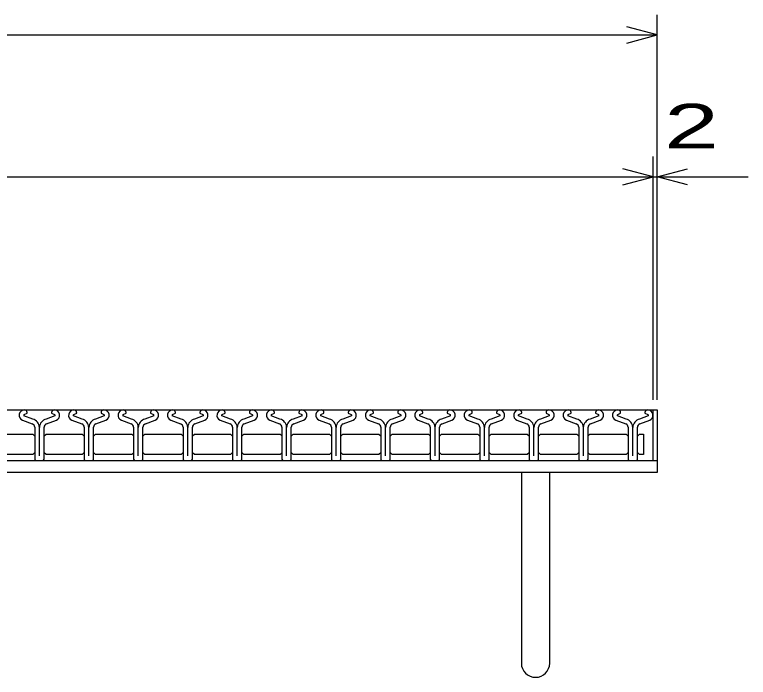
# Model space of a CAD drawing. Units: millimetres, scale not verified. Extents: x -1820 to 1731, y -1282 to 1054.
# Drawn here: x -738 to -376, y -719 to -392 of the extents above; entities that cross this region are included whole.
import ezdxf
from ezdxf.enums import TextEntityAlignment as Align

# ---------------------------------------------------------------- set-up
doc = ezdxf.new("R2010")
doc.units = ezdxf.units.MM
doc.header["$LTSCALE"] = 10
for name, color, linetype, lineweight in [('16', 3, 'Continuous', 25), ('19', 6, 'Continuous', 25), ('22', 2, 'Continuous', 25)]:
    doc.layers.add(name, color=color, linetype=linetype, lineweight=lineweight)
doc.styles.add('ベクトル', font='')
doc.styles.get('ベクトル').set_extended_font_data('ベクトル')

msp = doc.modelspace()

# ---------------------------------------------------------------- linework, layer by layer
at = {"layer": '16'}
for p, q in [((-1419, -587), (-423, -587)), ((-729.1, -591.53), (-733.42, -590.01)), ((-733.26, -589.31), (-731.82, -588.61)), ((-731.82, -588.61), (-731.82, -588.38)), ((-718.2, -590.01), (-722.52, -591.53)), ((-719.8, -588.38), (-719.8, -588.61)), ((-719.8, -588.61), (-718.36, -589.31)), ((-704.7, -591.53), (-709.02, -590.01)), ((-708.86, -589.31), (-707.42, -588.61)), ((-707.42, -588.61), (-707.42, -588.38)), ((-693.8, -590.01), (-698.12, -591.53)), ((-695.4, -588.38), (-695.4, -588.61)), ((-695.4, -588.61), (-693.96, -589.31)), ((-680.3, -591.53), (-684.62, -590.01)), ((-684.46, -589.31), (-683.02, -588.61)), ((-683.02, -588.61), (-683.02, -588.38)), ((-669.4, -590.01), (-673.72, -591.53)), ((-671, -588.38), (-671, -588.61)), ((-671, -588.61), (-669.56, -589.31)), ((-655.9, -591.53), (-660.22, -590.01)), ((-660.06, -589.31), (-658.62, -588.61)), ((-658.62, -588.61), (-658.62, -588.38)), ((-645, -590.01), (-649.32, -591.53)), ((-646.6, -588.38), (-646.6, -588.61)), ((-646.6, -588.61), (-645.16, -589.31)), ((-631.5, -591.53), (-635.82, -590.01)), ((-635.66, -589.31), (-634.22, -588.61)), ((-634.22, -588.61), (-634.22, -588.38)), ((-620.6, -590.01), (-624.92, -591.53)), ((-622.2, -588.38), (-622.2, -588.61)), ((-622.2, -588.61), (-620.76, -589.31)), ((-607.1, -591.53), (-611.42, -590.01)), ((-611.26, -589.31), (-609.82, -588.61)), ((-609.82, -588.61), (-609.82, -588.38)), ((-596.2, -590.01), (-600.52, -591.53)), ((-597.8, -588.38), (-597.8, -588.61)), ((-597.8, -588.61), (-596.36, -589.31)), ((-582.7, -591.53), (-587.02, -590.01)), ((-586.86, -589.31), (-585.42, -588.61)), ((-585.42, -588.61), (-585.42, -588.38)), ((-571.8, -590.01), (-576.12, -591.53)), ((-573.4, -588.38), (-573.4, -588.61)), ((-573.4, -588.61), (-571.96, -589.31)), ((-558.3, -591.53), (-562.62, -590.01)), ((-562.46, -589.31), (-561.02, -588.61)), ((-561.02, -588.61), (-561.02, -588.38)), ((-547.4, -590.01), (-551.72, -591.53)), ((-549, -588.38), (-549, -588.61)), ((-549, -588.61), (-547.56, -589.31)), ((-533.9, -591.53), (-538.22, -590.01)), ((-538.06, -589.31), (-536.62, -588.61)), ((-536.62, -588.61), (-536.62, -588.38)), ((-523, -590.01), (-527.32, -591.53)), ((-524.6, -588.38), (-524.6, -588.61)), ((-524.6, -588.61), (-523.16, -589.31)), ((-509.5, -591.53), (-513.82, -590.01)), ((-513.66, -589.31), (-512.22, -588.61)), ((-512.22, -588.61), (-512.22, -588.38)), ((-498.6, -590.01), (-502.92, -591.53)), ((-500.2, -588.38), (-500.2, -588.61)), ((-500.2, -588.61), (-498.76, -589.31)), ((-485.1, -591.53), (-489.42, -590.01)), ((-489.26, -589.31), (-487.82, -588.61)), ((-487.82, -588.61), (-487.82, -588.38)), ((-474.2, -590.01), (-478.52, -591.53)), ((-475.8, -588.38), (-475.8, -588.61)), ((-475.8, -588.61), (-474.36, -589.31)), ((-460.7, -591.53), (-465.02, -590.01)), ((-464.86, -589.31), (-463.42, -588.61)), ((-463.42, -588.61), (-463.42, -588.38)), ((-449.8, -590.01), (-454.12, -591.53)), ((-451.4, -588.38), (-451.4, -588.61)), ((-451.4, -588.61), (-449.96, -589.31)), ((-436.3, -591.53), (-440.62, -590.01)), ((-440.46, -589.31), (-439.02, -588.61)), ((-439.02, -588.61), (-439.02, -588.38)), ((-425.4, -590.01), (-429.72, -591.53)), ((-427, -588.38), (-427, -588.61)), ((-427, -588.61), (-425.56, -589.31)), ((-423, -612), (-423, -587)), ((-734.18, -592.18), (-729.31, -593.89)), ((-722.31, -593.89), (-717.44, -592.18)), ((-709.78, -592.18), (-704.91, -593.89)), ((-697.91, -593.89), (-693.04, -592.18)), ((-685.38, -592.18), (-680.51, -593.89)), ((-673.51, -593.89), (-668.64, -592.18)), ((-660.98, -592.18), (-656.11, -593.89)), ((-649.11, -593.89), (-644.24, -592.18)), ((-636.58, -592.18), (-631.71, -593.89)), ((-624.71, -593.89), (-619.84, -592.18)), ((-612.18, -592.18), (-607.31, -593.89)), ((-600.31, -593.89), (-595.44, -592.18)), ((-587.78, -592.18), (-582.91, -593.89)), ((-575.91, -593.89), (-571.04, -592.18)), ((-563.38, -592.18), (-558.51, -593.89)), ((-551.51, -593.89), (-546.64, -592.18)), ((-538.98, -592.18), (-534.11, -593.89)), ((-527.11, -593.89), (-522.24, -592.18)), ((-514.58, -592.18), (-509.71, -593.89)), ((-502.71, -593.89), (-497.84, -592.18)), ((-490.18, -592.18), (-485.31, -593.89)), ((-478.31, -593.89), (-473.44, -592.18)), ((-465.78, -592.18), (-460.91, -593.89)), ((-453.91, -593.89), (-449.04, -592.18)), ((-441.38, -592.18), (-436.51, -593.89)), ((-429.51, -593.89), (-424.64, -592.18)), ((-728.11, -595.59), (-728.11, -611.31)), ((-725.8, -609.71), (-725.8, -595.64)), ((-723.51, -611.31), (-723.51, -595.59)), ((-703.71, -595.59), (-703.71, -611.31)), ((-701.4, -609.71), (-701.4, -595.64)), ((-699.11, -611.31), (-699.11, -595.59)), ((-679.31, -595.59), (-679.31, -611.31)), ((-677, -609.71), (-677, -595.64)), ((-674.71, -611.31), (-674.71, -595.59)), ((-654.91, -595.59), (-654.91, -611.31)), ((-652.6, -609.71), (-652.6, -595.64)), ((-650.31, -611.31), (-650.31, -595.59)), ((-630.51, -595.59), (-630.51, -611.31)), ((-628.2, -609.71), (-628.2, -595.64)), ((-625.91, -611.31), (-625.91, -595.59)), ((-606.11, -595.59), (-606.11, -611.31)), ((-603.8, -609.71), (-603.8, -595.64)), ((-601.51, -611.31), (-601.51, -595.59)), ((-581.71, -595.59), (-581.71, -611.31)), ((-579.4, -609.71), (-579.4, -595.64)), ((-577.11, -611.31), (-577.11, -595.59)), ((-557.31, -595.59), (-557.31, -611.31)), ((-555, -609.71), (-555, -595.64)), ((-552.71, -611.31), (-552.71, -595.59)), ((-532.91, -595.59), (-532.91, -611.31)), ((-530.6, -609.71), (-530.6, -595.64)), ((-528.31, -611.31), (-528.31, -595.59)), ((-508.51, -595.59), (-508.51, -611.31)), ((-506.2, -609.71), (-506.2, -595.64)), ((-503.91, -611.31), (-503.91, -595.59)), ((-484.11, -595.59), (-484.11, -611.31)), ((-481.8, -609.71), (-481.8, -595.64)), ((-479.51, -611.31), (-479.51, -595.59)), ((-459.71, -595.59), (-459.71, -611.31)), ((-457.4, -609.71), (-457.4, -595.64)), ((-455.11, -611.31), (-455.11, -595.59)), ((-435.31, -595.59), (-435.31, -611.31)), ((-433, -609.71), (-433, -595.64)), ((-430.71, -611.31), (-430.71, -595.59)), ((-746.95, -599), (-729.05, -599)), ((-729.05, -599), (-728.05, -600)), ((-723.55, -600), (-722.55, -599)), ((-722.55, -599), (-704.65, -599)), ((-704.65, -599), (-703.65, -600)), ((-699.15, -600), (-698.15, -599)), ((-698.15, -599), (-680.25, -599)), ((-680.25, -599), (-679.25, -600)), ((-674.75, -600), (-673.75, -599)), ((-673.75, -599), (-655.85, -599)), ((-655.85, -599), (-654.85, -600)), ((-650.35, -600), (-649.35, -599)), ((-649.35, -599), (-631.45, -599)), ((-631.45, -599), (-630.45, -600)), ((-625.95, -600), (-624.95, -599)), ((-624.95, -599), (-607.05, -599)), ((-607.05, -599), (-606.05, -600)), ((-601.55, -600), (-600.55, -599)), ((-600.55, -599), (-582.65, -599)), ((-582.65, -599), (-581.65, -600)), ((-577.15, -600), (-576.15, -599)), ((-576.15, -599), (-558.25, -599)), ((-558.25, -599), (-557.25, -600)), ((-552.75, -600), (-551.75, -599)), ((-551.75, -599), (-533.85, -599)), ((-533.85, -599), (-532.85, -600)), ((-528.35, -600), (-527.35, -599)), ((-527.35, -599), (-509.45, -599)), ((-509.45, -599), (-508.45, -600)), ((-503.95, -600), (-502.95, -599)), ((-502.95, -599), (-485.05, -599)), ((-485.05, -599), (-484.05, -600)), ((-479.55, -600), (-478.55, -599)), ((-478.55, -599), (-460.65, -599)), ((-460.65, -599), (-459.65, -600)), ((-455.15, -600), (-454.15, -599)), ((-454.15, -599), (-436.25, -599)), ((-436.25, -599), (-435.25, -600)), ((-430.75, -600), (-429.75, -599)), ((-429.75, -599), (-427.75, -599)), ((-427.75, -599), (-427.75, -609)), ((-728.05, -608), (-729.05, -609)), ((-722.55, -609), (-723.55, -608)), ((-703.65, -608), (-704.65, -609)), ((-698.15, -609), (-699.15, -608)), ((-679.25, -608), (-680.25, -609)), ((-673.75, -609), (-674.75, -608)), ((-654.85, -608), (-655.85, -609)), ((-649.35, -609), (-650.35, -608)), ((-630.45, -608), (-631.45, -609)), ((-624.95, -609), (-625.95, -608)), ((-606.05, -608), (-607.05, -609)), ((-600.55, -609), (-601.55, -608)), ((-581.65, -608), (-582.65, -609)), ((-576.15, -609), (-577.15, -608)), ((-557.25, -608), (-558.25, -609)), ((-551.75, -609), (-552.75, -608)), ((-532.85, -608), (-533.85, -609)), ((-527.35, -609), (-528.35, -608)), ((-508.45, -608), (-509.45, -609)), ((-502.95, -609), (-503.95, -608)), ((-484.05, -608), (-485.05, -609)), ((-478.55, -609), (-479.55, -608)), ((-459.65, -608), (-460.65, -609)), ((-454.15, -609), (-455.15, -608)), ((-435.25, -608), (-436.25, -609)), ((-429.75, -609), (-430.75, -608)), ((-729.05, -609), (-746.95, -609)), ((-704.65, -609), (-722.55, -609)), ((-680.25, -609), (-698.15, -609)), ((-655.85, -609), (-673.75, -609)), ((-631.45, -609), (-649.35, -609)), ((-607.05, -609), (-624.95, -609)), ((-582.65, -609), (-600.55, -609)), ((-558.25, -609), (-576.15, -609)), ((-533.85, -609), (-551.75, -609)), ((-509.45, -609), (-527.35, -609)), ((-485.05, -609), (-502.95, -609)), ((-460.65, -609), (-478.55, -609)), ((-436.25, -609), (-454.15, -609)), ((-427.75, -609), (-429.75, -609)), ((-1419, -612), (-423, -612)), ((-727.41, -612.01), (-724.21, -612.01)), ((-703.01, -612.01), (-699.81, -612.01)), ((-678.61, -612.01), (-675.41, -612.01)), ((-654.21, -612.01), (-651.01, -612.01)), ((-629.81, -612.01), (-626.61, -612.01)), ((-605.41, -612.01), (-602.21, -612.01)), ((-581.01, -612.01), (-577.81, -612.01)), ((-556.61, -612.01), (-553.41, -612.01)), ((-532.21, -612.01), (-529.01, -612.01)), ((-507.81, -612.01), (-504.61, -612.01)), ((-483.41, -612.01), (-480.21, -612.01)), ((-459.01, -612.01), (-455.81, -612.01)), ((-434.61, -612.01), (-431.41, -612.01))]:
    msp.add_line(p, q, dxfattribs=at)
for centre, radius, start, end in [((-733.11, -589.7), 2.7, 90.98, 246.68), ((-733.09, -589.72), 0.44, 111.91, 222.33), ((-733.27, -588.45), 1.45, 2.5, 85.55), ((-718.35, -588.45), 1.45, 94.45, 177.5), ((-718.51, -589.7), 2.7, 293.32, 89.02), ((-718.53, -589.72), 0.44, 317.67, 68.09), ((-708.71, -589.7), 2.7, 90.98, 246.68), ((-708.69, -589.72), 0.44, 111.91, 222.33), ((-708.87, -588.45), 1.45, 2.5, 85.55), ((-693.95, -588.45), 1.45, 94.45, 177.5), ((-694.11, -589.7), 2.7, 293.32, 89.02), ((-694.13, -589.72), 0.44, 317.67, 68.09), ((-684.31, -589.7), 2.7, 90.98, 246.68), ((-684.29, -589.72), 0.44, 111.91, 222.33), ((-684.47, -588.45), 1.45, 2.5, 85.55), ((-669.55, -588.45), 1.45, 94.45, 177.5), ((-669.71, -589.7), 2.7, 293.32, 89.02), ((-669.73, -589.72), 0.44, 317.67, 68.09), ((-659.91, -589.7), 2.7, 90.98, 246.68), ((-659.89, -589.72), 0.44, 111.91, 222.33), ((-660.07, -588.45), 1.45, 2.5, 85.55), ((-645.15, -588.45), 1.45, 94.45, 177.5), ((-645.31, -589.7), 2.7, 293.32, 89.02), ((-645.33, -589.72), 0.44, 317.67, 68.09), ((-635.51, -589.7), 2.7, 90.98, 246.68), ((-635.49, -589.72), 0.44, 111.91, 222.33), ((-635.67, -588.45), 1.45, 2.5, 85.55), ((-620.75, -588.45), 1.45, 94.45, 177.5), ((-620.91, -589.7), 2.7, 293.32, 89.02), ((-620.93, -589.72), 0.44, 317.67, 68.09), ((-611.11, -589.7), 2.7, 90.98, 246.68), ((-611.09, -589.72), 0.44, 111.91, 222.33), ((-611.27, -588.45), 1.45, 2.5, 85.55), ((-596.35, -588.45), 1.45, 94.45, 177.5), ((-596.51, -589.7), 2.7, 293.32, 89.02), ((-596.53, -589.72), 0.44, 317.67, 68.09), ((-586.71, -589.7), 2.7, 90.98, 246.68), ((-586.69, -589.72), 0.44, 111.91, 222.33), ((-586.87, -588.45), 1.45, 2.5, 85.55), ((-571.95, -588.45), 1.45, 94.45, 177.5), ((-572.11, -589.7), 2.7, 293.32, 89.02), ((-572.13, -589.72), 0.44, 317.67, 68.09), ((-562.31, -589.7), 2.7, 90.98, 246.68), ((-562.29, -589.72), 0.44, 111.91, 222.33), ((-562.47, -588.45), 1.45, 2.5, 85.55), ((-547.55, -588.45), 1.45, 94.45, 177.5), ((-547.71, -589.7), 2.7, 293.32, 89.02), ((-547.73, -589.72), 0.44, 317.67, 68.09), ((-537.91, -589.7), 2.7, 90.98, 246.68), ((-537.89, -589.72), 0.44, 111.91, 222.33), ((-538.07, -588.45), 1.45, 2.5, 85.55), ((-523.15, -588.45), 1.45, 94.45, 177.5), ((-523.31, -589.7), 2.7, 293.32, 89.02), ((-523.33, -589.72), 0.44, 317.67, 68.09), ((-513.51, -589.7), 2.7, 90.98, 246.68), ((-513.49, -589.72), 0.44, 111.91, 222.33), ((-513.67, -588.45), 1.45, 2.5, 85.55), ((-498.75, -588.45), 1.45, 94.45, 177.5), ((-498.91, -589.7), 2.7, 293.32, 89.02), ((-498.93, -589.72), 0.44, 317.67, 68.09), ((-489.11, -589.7), 2.7, 90.98, 246.68), ((-489.09, -589.72), 0.44, 111.91, 222.33), ((-489.27, -588.45), 1.45, 2.5, 85.55), ((-474.35, -588.45), 1.45, 94.45, 177.5), ((-474.51, -589.7), 2.7, 293.32, 89.02), ((-474.53, -589.72), 0.44, 317.67, 68.09), ((-464.71, -589.7), 2.7, 90.98, 246.68), ((-464.69, -589.72), 0.44, 111.91, 222.33), ((-464.87, -588.45), 1.45, 2.5, 85.55), ((-449.95, -588.45), 1.45, 94.45, 177.5), ((-450.11, -589.7), 2.7, 293.32, 89.02), ((-450.13, -589.72), 0.44, 317.67, 68.09), ((-440.31, -589.7), 2.7, 90.98, 246.68), ((-440.29, -589.72), 0.44, 111.91, 222.33), ((-440.47, -588.45), 1.45, 2.5, 85.55), ((-425.55, -588.45), 1.45, 94.45, 177.5), ((-425.71, -589.7), 2.7, 293.32, 89.02), ((-425.73, -589.72), 0.44, 317.67, 68.09), ((-730.39, -595.94), 4.6, 3.78, 73.7), ((-721.23, -595.94), 4.6, 106.3, 176.22), ((-705.99, -595.94), 4.6, 3.78, 73.7), ((-696.83, -595.94), 4.6, 106.3, 176.22), ((-681.59, -595.94), 4.6, 3.78, 73.7), ((-672.43, -595.94), 4.6, 106.3, 176.22), ((-657.19, -595.94), 4.6, 3.78, 73.7), ((-648.03, -595.94), 4.6, 106.3, 176.22), ((-632.79, -595.94), 4.6, 3.78, 73.7), ((-623.63, -595.94), 4.6, 106.3, 176.22), ((-608.39, -595.94), 4.6, 3.78, 73.7), ((-599.23, -595.94), 4.6, 106.3, 176.22), ((-583.99, -595.94), 4.6, 3.78, 73.7), ((-574.83, -595.94), 4.6, 106.3, 176.22), ((-559.59, -595.94), 4.6, 3.78, 73.7), ((-550.43, -595.94), 4.6, 106.3, 176.22), ((-535.19, -595.94), 4.6, 3.78, 73.7), ((-526.03, -595.94), 4.6, 106.3, 176.22), ((-510.79, -595.94), 4.6, 3.78, 73.7), ((-501.63, -595.94), 4.6, 106.3, 176.22), ((-486.39, -595.94), 4.6, 3.78, 73.7), ((-477.23, -595.94), 4.6, 106.3, 176.22), ((-461.99, -595.94), 4.6, 3.78, 73.7), ((-452.83, -595.94), 4.6, 106.3, 176.22), ((-437.59, -595.94), 4.6, 3.78, 73.7), ((-428.43, -595.94), 4.6, 106.3, 176.22), ((-729.91, -595.59), 1.8, 0, 70.58), ((-721.71, -595.59), 1.8, 109.42, 180), ((-705.51, -595.59), 1.8, 0, 70.58), ((-697.31, -595.59), 1.8, 109.42, 180), ((-681.11, -595.59), 1.8, 0, 70.58), ((-672.91, -595.59), 1.8, 109.42, 180), ((-656.71, -595.59), 1.8, 0, 70.58), ((-648.51, -595.59), 1.8, 109.42, 180), ((-632.31, -595.59), 1.8, 0, 70.58), ((-624.11, -595.59), 1.8, 109.42, 180), ((-607.91, -595.59), 1.8, 0, 70.58), ((-599.71, -595.59), 1.8, 109.42, 180), ((-583.51, -595.59), 1.8, 0, 70.58), ((-575.31, -595.59), 1.8, 109.42, 180), ((-559.11, -595.59), 1.8, 0, 70.58), ((-550.91, -595.59), 1.8, 109.42, 180), ((-534.71, -595.59), 1.8, 0, 70.58), ((-526.51, -595.59), 1.8, 109.42, 180), ((-510.31, -595.59), 1.8, 0, 70.58), ((-502.11, -595.59), 1.8, 109.42, 180), ((-485.91, -595.59), 1.8, 0, 70.58), ((-477.71, -595.59), 1.8, 109.42, 180), ((-461.51, -595.59), 1.8, 0, 70.58), ((-453.31, -595.59), 1.8, 109.42, 180), ((-437.11, -595.59), 1.8, 0, 70.58), ((-428.91, -595.59), 1.8, 109.42, 180), ((-727.41, -611.31), 0.7, 180, 270), ((-724.21, -611.31), 0.7, 270, 0), ((-703.01, -611.31), 0.7, 180, 270), ((-699.81, -611.31), 0.7, 270, 0), ((-678.61, -611.31), 0.7, 180, 270), ((-675.41, -611.31), 0.7, 270, 0), ((-654.21, -611.31), 0.7, 180, 270), ((-651.01, -611.31), 0.7, 270, 0), ((-629.81, -611.31), 0.7, 180, 270), ((-626.61, -611.31), 0.7, 270, 0), ((-605.41, -611.31), 0.7, 180, 270), ((-602.21, -611.31), 0.7, 270, 0), ((-581.01, -611.31), 0.7, 180, 270), ((-577.81, -611.31), 0.7, 270, 0), ((-556.61, -611.31), 0.7, 180, 270), ((-553.41, -611.31), 0.7, 270, 0), ((-532.21, -611.31), 0.7, 180, 270), ((-529.01, -611.31), 0.7, 270, 0), ((-507.81, -611.31), 0.7, 180, 270), ((-504.61, -611.31), 0.7, 270, 0), ((-483.41, -611.31), 0.7, 180, 270), ((-480.21, -611.31), 0.7, 270, 0), ((-459.01, -611.31), 0.7, 180, 270), ((-455.81, -611.31), 0.7, 270, 0), ((-434.61, -611.31), 0.7, 180, 270), ((-431.41, -611.31), 0.7, 270, 0)]:
    msp.add_arc(centre, radius, start, end, dxfattribs=at)
at = {"layer": '19'}
for p, q in [((-423, -587), (-421, -587)), ((-421, -587), (-421, -612)), ((-1421, -612), (-421, -612)), ((-421, -612), (-421, -618)), ((-421, -618), (-1421, -618)), ((-488, -618), (-488, -712)), ((-474, -712), (-474, -618))]:
    msp.add_line(p, q, dxfattribs=at)
msp.add_arc((-481, -712), 7, 180, 0, dxfattribs=at)
at = {"layer": '22', "color": 4}
for p, q in [((-421, -582), (-421, -392)), ((-421, -402), (-436, -398)), ((-1421, -402), (-421, -402)), ((-436, -406), (-421, -402)), ((-423, -582), (-423, -462)), ((-421, -582), (-421, -462)), ((-423, -472), (-438, -468)), ((-421, -472), (-406, -468)), ((-1419, -472), (-423, -472)), ((-438, -476), (-423, -472)), ((-423, -472), (-421, -472)), ((-406, -476), (-421, -472)), ((-421, -472), (-376, -472))]:
    msp.add_line(p, q, dxfattribs=at)

# ---------------------------------------------------------------- texts
at = {"layer": '22', "style": 'ベクトル', "width": 1.65}
msp.add_text(' 2 ', height=21.99, dxfattribs=at).set_placement((-431, -447), align=Align.MIDDLE_LEFT)

doc.saveas('drawing.dxf')
